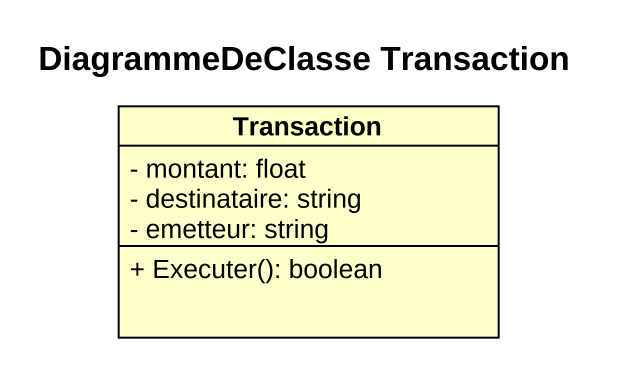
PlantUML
@startuml
title DiagrammeDeClasse Transaction
hide circle
hide empty members
skinparam classAttributeIconSize 0
class Transaction {
  - montant: float
  - destinataire: string
  - emetteur: string
  + Executer(): boolean
}
@enduml
